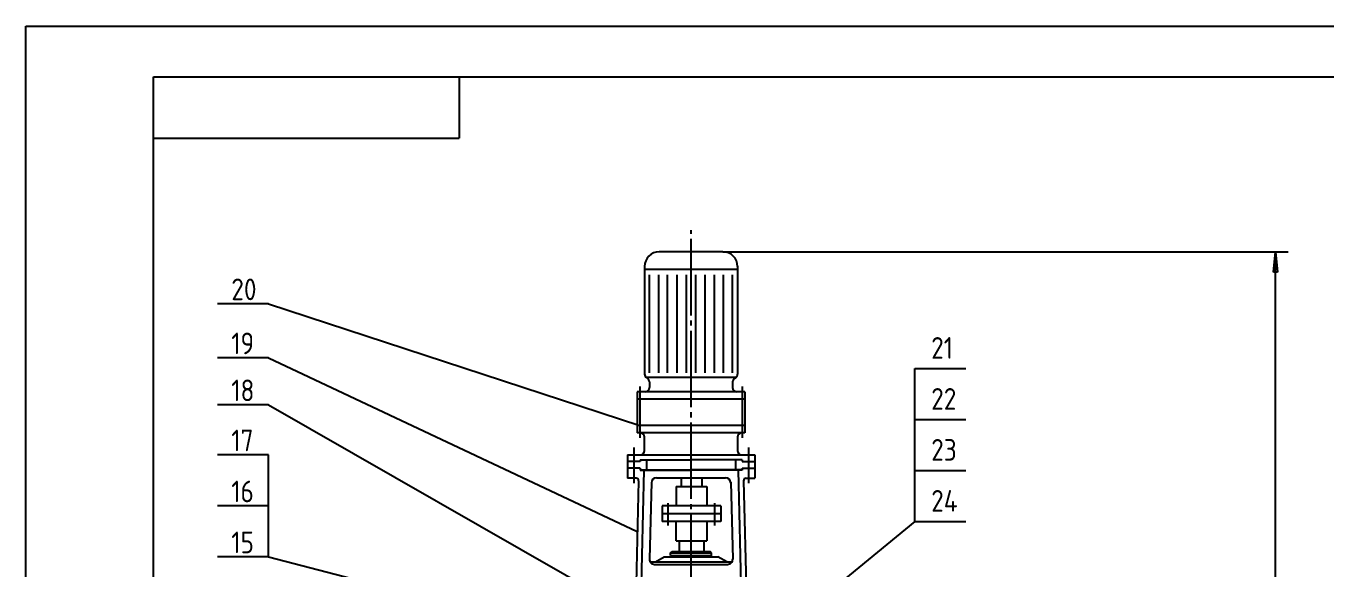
# Model space of a CAD drawing. Extents: x 1363 to 67199, y -3932 to -3338.
# Drawn here: x 1363.2 to 1618.2, y -3444.5 to -3338.2 of the extents above; entities that cross this region are included whole.
import ezdxf

# ---------------------------------------------------------------- set-up
doc = ezdxf.new("R2010")
doc.units = 0
doc.linetypes.add('DASHDOT', pattern=[18, 15, -1, 1, -1])
doc.layers.get('0').update_dxf_attribs({"linetype": 'DASHDOT'})
for name, color, linetype in [('1', 7, 'CONTINUOUS'), ('11', 3, 'CONTINUOUS'), ('2', 4, 'CONTINUOUS'), ('8', 3, 'CONTINUOUS')]:
    doc.layers.add(name, color=color, linetype=linetype)
doc.styles.get("Standard").update_dxf_attribs({"font": 'gbenor.shx', "bigfont": 'gbcbig.shx'})

# ---------------------------------------------------------------- blocks, each defined once
blk = doc.blocks.new('Cadt1')
at = {"layer": '1'}
for p, q in [((1388.22, -3922.22), (1388.22, -3348.22)), ((1388.22, -3348.22), (1773.22, -3348.22))]:
    blk.add_line(p, q, dxfattribs=at)
at = {"layer": '2'}
for p, q in [((1363.22, -3932.22), (1363.22, -3338.22)), ((1363.22, -3338.22), (1783.22, -3338.22))]:
    blk.add_line(p, q, dxfattribs=at)

msp = doc.modelspace()

# ---------------------------------------------------------------- linework, layer by layer
for p, q in [((1493.75, -3556.98), (1493.75, -3378.28)), ((1483.7, -3408.94), (1483.7, -3419.01, 6.28)), ((1503.79, -3408.94), (1503.79, -3419.01, 6.28)), ((1482.5, -3420.86), (1482.5, -3427.91, 6.28)), ((1505, -3420.86), (1505, -3427.91)), ((1489.17, -3431.78), (1489.17, -3436.16)), ((1498.32, -3431.78), (1498.32, -3436.16))]:
    msp.add_line(p, q)
at = {"layer": '1'}
for p, q in [((1448.22, -3348.22), (1448.22, -3360.22)), ((1388.22, -3360.22), (1448.22, -3360.22)), ((1500, -3382.5), (1487.49, -3382.5)), ((1500, -3382.5), (1487.49, -3382.5)), ((1500, -3382.5), (1487.49, -3382.5)), ((1484.62, -3385.34), (1484.62, -3406.49, 6.28)), ((1502.87, -3385.34), (1502.87, -3406.49)), ((1484.62, -3385.94), (1502.87, -3385.94)), ((1485.59, -3406.23), (1485.59, -3387.05)), ((1487.41, -3406.23), (1487.41, -3387.05)), ((1489.15, -3406.23), (1489.15, -3387.05)), ((1490.99, -3406.23), (1490.99, -3387.05)), ((1492.83, -3406.23), (1492.83, -3387.05)), ((1494.66, -3406.23), (1494.66, -3387.05)), ((1496.5, -3406.23), (1496.5, -3387.05)), ((1498.34, -3406.23), (1498.34, -3387.05)), ((1500.09, -3406.23), (1500.09, -3387.05)), ((1501.9, -3406.23), (1501.9, -3387.05)), ((1484.85, -3407.09), (1502.64, -3407.09)), ((1485.62, -3408.23), (1485.62, -3409.09)), ((1501.87, -3408.23), (1501.87, -3409.09, 6.28)), ((1504.31, -3409.96), (1483.18, -3409.96, 6.28)), ((1483.18, -3409.96), (1483.18, -3417.99)), ((1504.31, -3409.96), (1504.31, -3417.99)), ((1504.31, -3411.39), (1483.18, -3411.39)), ((1504.31, -3416.56), (1483.18, -3416.56)), ((1504.31, -3417.99), (1483.18, -3417.99)), ((1484.62, -3421.49), (1484.62, -3418.85, 6.28)), ((1502.87, -3418.85), (1502.87, -3421.49)), ((1481.25, -3422.35), (1506.25, -3422.35)), ((1481.25, -3422.35), (1481.25, -3426.91)), ((1483.75, -3423.66), (1481.25, -3423.66)), ((1483.75, -3423.31), (1483.75, -3423.66)), ((1483.75, -3423.31), (1493.75, -3423.31, 6.28)), ((1485, -3423.31), (1485, -3425.26)), ((1503.75, -3423.31), (1493.75, -3423.31)), ((1502.5, -3423.31), (1502.5, -3425.31)), ((1503.75, -3423.31), (1503.75, -3423.66)), ((1503.75, -3423.66), (1506.25, -3423.66)), ((1506.25, -3422.35), (1506.25, -3426.91)), ((1483.75, -3424.91), (1481.25, -3424.91)), ((1484.5, -3425.31), (1483.57, -3463.16, 6.28)), ((1483.75, -3424.91), (1483.75, -3425.31)), ((1483.75, -3425.26), (1493.75, -3425.26)), ((1483.75, -3425.31), (1493.75, -3425.31)), ((1503.75, -3425.26), (1493.75, -3425.26)), ((1503.75, -3425.31), (1493.75, -3425.31)), ((1502.99, -3425.31), (1503.92, -3463.16)), ((1503.75, -3424.91), (1506.25, -3424.91)), ((1503.75, -3424.91), (1503.75, -3425.31)), ((1482.95, -3426.91), (1481.25, -3426.91)), ((1483.45, -3427.42), (1482.62, -3461.07)), ((1485.96, -3427.7), (1485.57, -3442.82)), ((1486.96, -3426.81), (1500.53, -3426.81, 6.28)), ((1490.82, -3428.55), (1496.84, -3428.55)), ((1490.82, -3428.55), (1490.82, -3432.35)), ((1491.82, -3426.81), (1491.82, -3428.55)), ((1495.84, -3426.81), (1495.84, -3428.55)), ((1496.84, -3428.55), (1496.84, -3432.35, 6.28)), ((1501.53, -3427.7), (1501.92, -3442.82, 6.28)), ((1504.04, -3427.42), (1504.87, -3461.07)), ((1504.54, -3426.91), (1506.25, -3426.91)), ((1488.09, -3432.35), (1488.09, -3435.4)), ((1499.57, -3432.35), (1488.09, -3432.35)), ((1499.57, -3433.87), (1488.09, -3433.87)), ((1499.57, -3432.35), (1499.57, -3435.4)), ((1499.57, -3435.4), (1488.09, -3435.4)), ((1490.82, -3439.2), (1490.82, -3435.4)), ((1496.84, -3435.4), (1496.84, -3439.2)), ((1490.82, -3439.2), (1496.84, -3439.2)), ((1496.27, -3439.2), (1496.27, -3441.31)), ((1489.74, -3441.56), (1489.99, -3441.31)), ((1489.74, -3441.56), (1497.75, -3441.56)), ((1489.74, -3442.06), (1489.74, -3441.56, 6.28)), ((1489.99, -3441.31), (1497.5, -3441.31)), ((1491.39, -3439.31), (1491.39, -3441.31)), ((1497.75, -3441.56), (1497.5, -3441.31)), ((1497.75, -3442.06), (1497.75, -3441.56)), ((1485.85, -3443.31), (1501.71, -3443.31)), ((1486.57, -3443.81), (1500.92, -3443.81)), ((1486.75, -3443.31), (1488.48, -3442.31)), ((1488.48, -3442.31), (1499.01, -3442.31)), ((1489.74, -3442.06), (1497.75, -3442.06)), ((1489.74, -3442.06), (1489.99, -3442.31)), ((1497.75, -3442.06), (1497.5, -3442.31)), ((1500.74, -3443.31), (1499.01, -3442.31))]:
    msp.add_line(p, q, dxfattribs=at)
for centre, radius, start, end in [((1487.49, -3385.37), 2.87, 90, 180), ((1500, -3385.37), 2.87, 0, 90), ((1485.48, -3406.49), 0.861, 180, 240), ((1484.48, -3408.23), 1.15, 0, 60), ((1503.02, -3408.23), 1.15, 120, 180), ((1502.01, -3406.49), 0.861, 300, 360), ((1484.76, -3409.09), 0.861, 270, 360), ((1502.73, -3409.09), 0.861, 180, 270), ((1483.76, -3418.85), 0.861, 0, 90), ((1503.73, -3418.85), 0.861, 90, 180), ((1483.76, -3421.49), 0.861, 270, 360), ((1503.73, -3421.49), 0.861, 180, 270), ((1482.95, -3427.41), 0.5, 358.7, 450), ((1486.96, -3427.81), 1, 90, 179.1521), ((1500.53, -3427.81), 1, 0.8479, 90), ((1504.54, -3427.41), 0.5, 90, 181.3), ((1486.57, -3442.81), 1, 178.8005, 270), ((1500.92, -3442.81), 1, 270, 361.1995)]:
    msp.add_arc(centre, radius, start, end, dxfattribs=at)
at = {"layer": '2'}
for p, q in [((1410.81, -3392.7), (1400.81, -3392.7)), ((1410.81, -3392.7), (1483.7, -3416.56)), ((1410.81, -3403.3), (1400.81, -3403.3)), ((1410.81, -3403.3), (1483.2, -3437.35)), ((1537.67, -3405.38), (1547.67, -3405.38)), ((1537.67, -3435.38), (1537.67, -3405.38)), ((1410.81, -3412.51), (1400.81, -3412.51)), ((1410.81, -3412.51), (1489.95, -3457.78)), ((1537.67, -3415.38), (1547.67, -3415.38)), ((1410.81, -3422.33), (1400.81, -3422.33)), ((1410.81, -3442.33), (1410.81, -3422.33)), ((1537.67, -3425.38), (1547.67, -3425.38)), ((1410.81, -3432.33), (1400.81, -3432.33)), ((1537.67, -3435.38), (1501.5, -3465.08)), ((1537.67, -3435.38), (1547.67, -3435.38)), ((1410.81, -3442.33), (1400.81, -3442.33)), ((1410.81, -3442.33), (1481, -3460.51))]:
    msp.add_line(p, q, dxfattribs=at)
at = {"layer": '8'}
for p, q in [((1500, -3382.5), (1610.95, -3382.5)), ((1608.07, -3386.5), (1608.45, -3382.5)), ((1608.45, -3382.5), (1608.82, -3386.5)), ((1608.45, -3635.88), (1608.45, -3382.5)), ((1608.82, -3386.5), (1608.07, -3386.5))]:
    msp.add_line(p, q, dxfattribs=at)

# ---------------------------------------------------------------- block references
msp.add_blockref('Cadt1', (0, 0))

# ---------------------------------------------------------------- texts
at = {"layer": '11', "char_height": 4.25, "width": 65536, "attachment_point": 7}
for s, insert in [('20', (1403.51, -3392)), ('19', (1403.51, -3402.6)), ('21', (1540.87, -3403.48)), ('18', (1403.51, -3411.81)), ('22', (1540.87, -3413.48)), ('17', (1403.51, -3421.63)), ('23', (1540.87, -3423.48)), ('16', (1403.51, -3431.63)), ('24', (1540.87, -3433.48)), ('15', (1403.51, -3441.63))]:
    msp.add_mtext(s, dxfattribs=dict(at, insert=insert))

doc.saveas('drawing.dxf')
